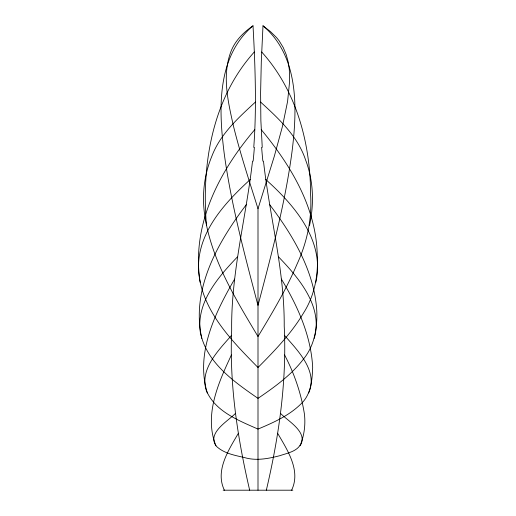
<?xml version="1.0" encoding="UTF-8"?>
<svg xmlns="http://www.w3.org/2000/svg" width="516" height="516" viewBox="0 0 516 516"><rect width="100%" height="100%" fill="white"/><g stroke="black" fill="none" stroke-linecap="round" stroke-linejoin="round"><path stroke-width="0.77" d="M253.756 147.402C255.807 120.293 255.704 93.067 254.84 65.913C254.407 52.535 253.769 39.164 253.001 25.8C243.739 32.198 235.322 40.435 231.129 51.084C221.648 75.355 228.111 101.968 233.542 126.401C240.411 154.213 249.434 181.432 258 208.748L258 490.2M266.333 490.2C278.93 436.478 286.941 381.337 284.213 326.041C284.561 270.274 269.558 216.23 263.483 161.14M252.518 161.14C246.119 217.733 230.878 273.332 231.671 330.666C229.343 384.433 237.521 437.974 249.667 490.2M258 208.748L274.299 156.316L282.458 126.401L287.593 101.413L289.631 81.251L289.321 69.563L288.212 62.004L286.225 54.664L283.258 47.575L279.143 40.803L276.563 37.571L270.365 31.502L262.999 25.8L261.309 61.41L260.599 92.99L260.864 120.48L262.244 147.402M255.42 102.052C238.431 117.783 220.3 133.966 211.876 156.174C204.388 174.221 201.898 194.21 204.504 213.56C210.644 258.619 235.128 298.184 258 336.516C272.132 313.128 286.206 289.573 296.932 264.392C307.065 242.52 312.141 218.72 310.6 194.603C310.497 143.5 296.571 90.629 261.683 51.987M250.312 179.471C224.221 203.317 196.08 233.8 198.66 271.803C202.175 311.109 231.794 340.812 258 367.502C274.667 350.738 291.314 333.51 303.485 313.083C314.766 295.487 318.559 274.402 317.205 253.775C315.798 206.671 290.431 164.907 261.193 129.6M315.818 282.375C325.274 240.92 294.391 205.052 265.688 179.471M309.529 225.415C314.231 203.749 313.522 180.703 305.562 159.87C297.603 135.998 278.614 118.564 260.58 102.052M237.373 256.981C218.242 276.95 196.145 302.408 200.305 332.111C206.329 362.677 234.083 381.737 258 398.365C274.635 387 291.398 374.997 303.698 358.794C314.425 345.597 317.314 328.221 316.818 311.67C314.67 271.629 293.23 235.722 269.571 204.523M314.186 338.406C323.468 306.839 299.003 278.111 278.627 256.981M231.581 335.297C218.861 349.958 199.466 368.992 206.245 390.348C215.056 411.497 238.54 420.43 258 429.093C273.319 422.63 289.07 415.696 301.054 403.841C311.077 394.547 312.212 380.053 312.67 367.231C311.019 335.697 297.558 305.743 281.362 279.079M235.477 413.393C227.795 421.308 206.419 433.163 216.417 446.321C223.95 453.416 234.69 455.318 244.429 457.55C256.22 461.104 268.294 458.64 279.917 455.667C287.541 453.009 298.667 451.268 301.344 442.38C304.505 433.298 305.53 423.52 304.408 413.98C301.144 393.424 294.243 373.345 284.568 354.937M308.678 392.96C318.443 371.056 297.558 350.409 284.419 335.297M291.598 490.2C301.189 470.65 287.231 449.842 277.614 433.227M231.432 354.937C218.481 382.543 203.697 415.322 215.933 445.772M234.638 279.079C215.108 312.715 195.177 353.357 207.322 392.96M238.386 433.227C228.769 449.842 214.811 470.65 224.402 490.2M300.067 445.772C308.729 432.498 288.192 421.32 280.523 413.393M246.429 204.523C217.875 242.159 190.714 289.437 201.814 338.406M254.807 129.6C218.945 171.66 191.068 225.544 200.182 282.375M254.317 51.987C212.166 98.627 201.363 164.656 206.471 225.415M253.001 25.8C216.159 57.102 218.7 110.347 224.26 153.884C231.297 205.252 244.848 255.401 258 305.459C271.493 253.988 285.516 202.407 292.295 149.524C297.377 107.238 298.68 55.928 262.999 25.8M223.164 490.2L292.836 490.2M262.863 161.14A386.136 286.264 76 0 1 261.631 147.363M254.369 147.363A386.136 286.264 -76 0 1 253.137 161.14"/></g></svg>
